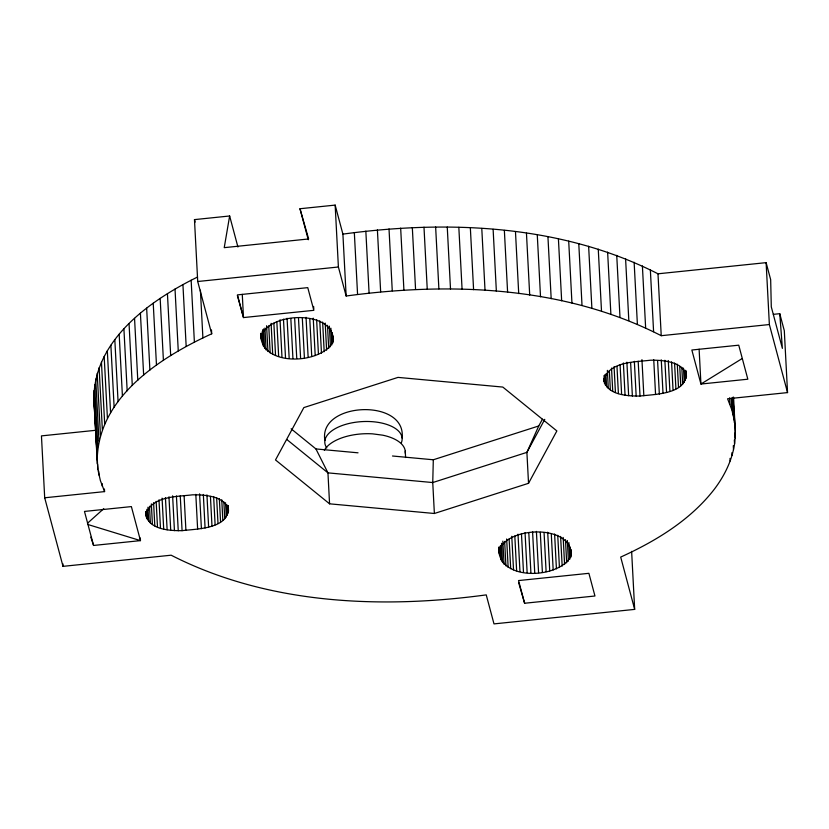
<?xml version="1.0" encoding="UTF-8"?>
<svg xmlns="http://www.w3.org/2000/svg" width="829" height="829" viewBox="0 0 829 829"><rect width="100%" height="100%" fill="white"/><g stroke="black" fill="none" stroke-linecap="round" stroke-linejoin="round"><path stroke-width="1.24" d="M542.425 419.194L538.757 425.961L433.308 459.774L432.748 482.551L434.375 513.493L329.569 503.825L275.508 459.95L303.86 407.578L398.013 377.392L502.809 387.07L556.87 430.945L528.529 483.307L434.375 513.493M96.237 430.241L41.45 435.888L44.693 497.783L63.014 566.352L171.147 555.202C267.539 604.414 380.749 609.211 486.24 594.88L493.991 623.895L634.672 609.388L620.693 557.078C655.957 541.026 690.484 520.104 714.484 489.027C723.323 477.286 730.297 463.971 733.499 449.556C737.623 432.5 733.126 415.049 733.24 397.837M44.693 497.783L104.568 491.607L100.382 480.592L97.853 469.39L93.988 401.847C91.946 341.372 148.971 300.937 197.53 277.041M97.231 463.743C95.636 398.759 159.323 357.745 211.696 333.807L211.488 329.942M260.99 337.185C266.959 311.808 334.729 308.927 333.289 341.206C322.388 364.77 259.114 367.713 260.783 333.32M498.965 551.565C504.934 526.177 572.704 523.296 571.264 555.585C560.363 579.139 497.089 582.093 498.757 547.7M211.696 333.807L197.716 281.508L194.473 219.612L229.643 215.986L224.234 247.653L308.637 238.959L299.984 208.732L335.154 205.105L342.905 234.12L346.149 296.015C451.639 281.684 564.85 286.482 661.231 335.693L769.364 324.543L787.55 392.594L727.572 398.78L731.862 409.816L734.453 421.049M228.193 513.203C228.804 496.25 204.939 494.53 192.369 494.84C176.94 496.768 151.883 495.918 145.925 514.187C148.515 529.721 169.479 530.767 182.079 530.664C196.908 528.767 231.633 529.037 227.788 505.472M686.122 378.594C686.733 361.631 662.868 359.921 650.299 360.232C634.869 362.159 609.812 361.299 603.854 379.568C606.445 395.112 627.408 396.148 640.009 396.044C654.837 394.148 689.562 394.417 685.718 370.853M538.757 425.961L526.902 452.365L528.529 483.307M544.777 419.35L526.902 452.365L432.748 482.551L327.952 472.872L286.907 439.567M87.491 523.244L103.749 508.685M742.007 358.656L700.94 384.045L691.852 350.014L738.743 345.185L747.831 379.205L700.94 384.045L699.116 349.227M342.905 234.12C448.396 219.789 561.606 224.586 657.988 273.798L766.12 262.648L770.669 279.663L771.291 306.865L782.379 348.377L779.757 313.683L773.353 314.346M197.716 281.508L338.398 267L346.149 296.015M90.838 537.151L93.573 545.451L140.464 540.622L140.329 538.042M524.612 603.253L594.953 595.999L588.891 573.316L518.55 580.569L524.612 603.253L518.622 582.528M291.124 428.8L315.932 448.935L358.035 452.821M392.49 456.002L433.308 459.774M87.76 524.467L140.464 540.622L131.376 506.592L84.475 511.431L93.573 545.451M315.932 448.935L327.952 472.872L329.569 503.825M237.374 295.538L243.488 317.569L313.828 310.326L307.766 287.642L237.426 294.886L243.488 317.569L242.275 294.368M779.757 313.683L784.307 330.698L787.55 392.594M299.984 208.732L308.264 239.747M229.643 215.986L237.923 247.001M194.473 219.612L195.136 222.099M93.988 401.847L94.952 413.951M766.12 262.648L769.364 324.543M733.561 397.06L735.354 432.406M733.271 402.013L733.541 407.174M734.079 417.484L734.349 422.645M734.888 432.956L735.168 438.116M732.421 397.36L733.364 415.412M734.339 439.971L734.546 443.836M731.251 398.21L731.862 409.816M733.302 445.691L733.499 449.556M729.582 397.816L729.924 404.272M731.903 452.696L732.038 455.276M730.017 458.396L730.152 460.976M686.246 372.252L686.464 376.708M685.759 370.418L685.894 372.988M684.827 370.148L685.376 380.459M683.479 368.117L684.215 382.304M681.801 367.32L682.681 384.076M679.749 366.439L680.764 385.786M677.283 364.18L678.505 387.392M674.568 363.092L675.915 388.884M671.563 361.879L673.044 390.241M668.288 360.501L669.915 391.454M664.868 360.263L666.557 392.5M657.988 273.798L661.231 335.693M661.262 359.848L663.013 393.371M657.584 360.532L659.335 394.055M650.351 269.788L653.594 331.683M653.739 359.734L655.563 394.542M642.392 265.943L645.636 327.828M641.947 359.651L643.843 395.754M634.133 262.244L637.377 324.129M638.185 361.237L640.009 396.044M634.351 361.32L636.175 396.138M625.584 258.71L628.828 320.595M630.61 362.501L632.372 396.024M626.89 362.18L628.651 395.702M623.367 362.957L625.056 395.184M616.735 255.342L619.978 317.227M631.625 551.368L634.672 609.388M620.071 364.822L621.626 394.48M616.983 366.511L618.403 393.588M614.082 366.729L615.429 392.521M607.626 252.14L610.869 314.036M611.522 368.076L612.735 391.288M609.336 370.573L610.351 389.91M607.356 370.356L608.299 388.407M605.947 373.889L606.621 386.791M598.258 249.114L601.502 311.01M604.787 374.76L605.325 385.07M604.02 375.547L604.424 383.288M603.792 378.863L603.926 381.444M588.631 246.275L591.875 308.17M578.777 243.622L582.02 305.507M568.704 241.146L571.948 303.041M558.414 238.866L561.658 300.761M571.191 549.834L571.388 553.699M570.994 550.425L571.264 555.585M570.176 547.15L570.715 557.461M568.881 542.56L569.761 559.326M567.337 540.498L568.414 561.129M565.471 539.669L566.684 562.881M547.938 236.773L551.181 298.668M563.181 537.461L564.59 564.539M560.611 536.436L562.166 566.093M557.741 535.275L559.44 567.513M554.601 533.99L556.425 568.798M537.275 234.887L540.518 296.782M551.285 533.824L553.181 569.927M547.7 532.208L549.72 570.891M544.083 532.985L546.114 571.668M526.456 233.187L529.7 295.083M540.28 532.291L542.384 572.259M536.404 531.389L538.57 572.652M532.57 531.586L534.736 572.839M515.472 231.695L518.716 293.59M528.809 532.86L530.902 572.829M525.047 532.643L527.14 572.611M521.451 533.513L523.482 572.197M504.364 230.41L507.607 292.305M518.001 534.187L519.959 571.585M514.809 535.969L516.633 570.787M511.773 536.28L513.524 569.803M493.12 229.322L496.364 291.217M509.13 538.995L510.685 568.653M506.654 538.985L508.146 567.347M504.643 541.399L505.928 565.906M502.84 541.13L504.063 564.342M501.555 543.327L502.561 562.663M500.654 545.441L501.462 560.912M500.094 546.197L500.768 559.098M498.913 546.974L499.255 553.42M481.784 228.441L485.027 290.337M470.344 227.778L473.587 289.663M458.831 227.312L462.074 289.207M447.256 227.053L450.499 288.948M435.639 227.011L438.883 288.906M423.992 227.177L427.236 289.062M412.324 227.55L415.567 289.435M400.666 228.13L403.91 290.015M405.257 451.1L405.588 457.546M402.117 438.033C406.666 397.775 317.963 401.847 324.906 440.489M389.019 228.918L392.262 290.803M377.402 229.913L380.646 291.798M365.838 231.115L369.081 293M354.325 232.514L357.568 294.409M335.154 205.105L338.398 267M333.279 336.75L333.413 339.33M333.02 336.056L333.289 341.206M332.201 332.771L332.74 343.092M330.906 328.18L331.787 344.947M329.362 326.129L330.439 346.76M327.496 325.289L328.709 348.501M325.206 323.082L326.616 350.159M322.636 322.056L324.191 351.714M319.766 320.906L321.465 353.144M316.626 319.611L318.45 354.429M313.631 306.45L313.766 309.03M313.238 318.16L315.207 355.558M309.787 319.124L311.745 356.511M306.046 317.32L308.139 357.299M302.305 317.911L304.409 357.89M298.502 318.305L300.595 358.273M294.658 318.502L296.761 358.47M290.834 318.481L292.927 358.46M287.072 318.263L289.166 358.242M283.477 319.144L285.508 357.827M280.026 319.818L281.984 357.206M276.834 321.59L278.658 356.408M273.86 323.186L275.549 355.423M271.093 323.331L272.71 354.273M268.751 325.89L270.171 352.967M266.596 325.735L267.954 351.527M264.938 328.046L266.088 349.962M263.581 328.947L264.586 348.294M262.606 329.776L263.487 346.543M262.119 331.828L262.793 344.719M261.011 333.89L261.28 339.051M228.255 505.586L228.535 511.327M226.897 504.768L227.447 515.078M225.55 502.737L226.286 516.913M223.871 501.928L224.752 518.695M221.757 499.773L222.835 520.405M219.353 498.799L220.576 522.011M216.638 497.711L217.996 523.503M213.633 496.488L215.115 524.861M200.4 290.171L202.898 337.88M210.431 496.416L211.986 526.063M206.939 494.882L208.628 527.109M203.333 494.457L205.084 527.99M191.147 280.212L194.39 342.097M199.582 493.856L201.406 528.674M195.81 494.343L197.634 529.161M182.929 284.565L186.173 346.449M175.023 289.041L178.266 350.936M184.09 495.555L185.914 530.373M180.256 495.846L182.079 530.664M167.437 293.653L170.681 355.548M176.422 495.939L178.245 530.757M172.619 495.825L174.442 530.643M160.163 298.388L163.406 360.273M168.971 496.799L170.722 530.322M165.437 497.566L167.126 529.804M153.23 303.227L156.474 365.123M162.08 498.146L163.696 529.099M158.992 499.835L160.474 528.208M146.65 308.17L149.894 370.066M156.153 501.348L157.5 527.14M153.593 502.695L154.805 525.907M151.344 503.897L152.422 524.529M140.412 313.227L143.655 375.112M149.5 506.26L150.37 523.026M147.945 507.224L148.692 521.4M146.857 509.369L147.396 519.69M146.153 511.452L146.495 517.897M145.79 511.607L145.997 516.063M134.547 318.367L137.79 380.262M129.044 323.59L132.288 385.485M123.915 328.906L127.169 390.791M119.179 334.284L122.423 396.179M114.827 339.735L118.07 401.619M110.879 345.237L114.122 407.122M107.324 350.791L110.568 412.687M104.174 356.387L107.418 418.282M101.439 362.024L104.682 423.92M99.107 367.693L102.35 429.577M104.433 489.027L104.568 491.607M97.2 373.371L100.444 435.266M102.133 483.545L102.268 486.126M95.718 379.071L98.962 440.966M94.651 384.77L97.895 446.665M98.703 471.141L98.91 475.017M94.009 390.48L97.252 452.365M95.221 419.101L95.76 429.422M96.029 434.583L96.568 444.893M96.848 450.054L97.387 460.364M97.584 464.23L97.853 469.39M93.781 396.169L97.024 458.064M62.88 563.772L63.014 566.352M326.781 447.909A38.725 18.891 -3 0 1 361.195 421.66A38.725 18.891 -3 0 1 401.34 442.79M324.357 450.344A41.201 20.103 -3 0 1 372.542 433.847L382.687 435.173A41.201 20.103 -3 0 1 405.267 453.204"/></g></svg>
